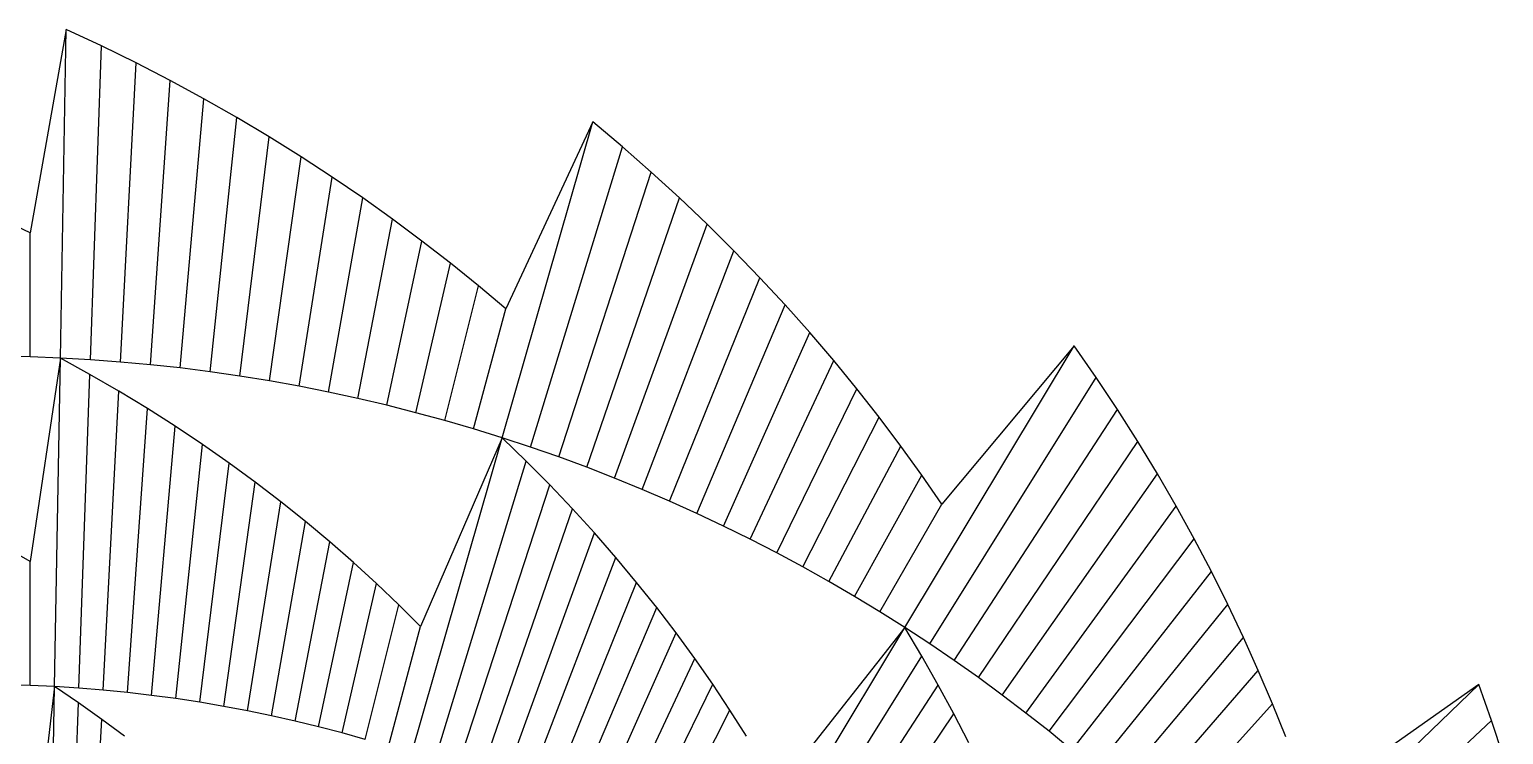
# Model space of a CAD drawing. Header units: metres. Extents: x -32.5 to 30, y -28.7 to 31.2.
# Drawn here: x -0.01 to 22.4, y 20.5 to 31.23 of the extents above; entities that cross this region are included whole.
import ezdxf

# ---------------------------------------------------------------- set-up
doc = ezdxf.new("R2010")
doc.units = ezdxf.units.M
for name, color, linetype in [('Fill', 3, 'Continuous'), ('Inner', 2, 'Continuous'), ('Outer', 1, 'Continuous')]:
    doc.layers.add(name, color=color, linetype=linetype)

msp = doc.modelspace()

# ---------------------------------------------------------------- linework, layer by layer
at = {"layer": 'Fill'}
for p, q in [((0.458, 26.232), (0.545, 31.231)), ((0.915, 26.206), (1.082, 30.981)), ((1.372, 26.172), (1.61, 30.722)), ((1.827, 26.131), (2.13, 30.453)), ((2.282, 26.081), (2.64, 30.176)), ((2.735, 26.023), (3.142, 29.891)), ((7.174, 25.02), (8.552, 29.826)), ((3.187, 25.958), (3.634, 29.597)), ((7.606, 24.877), (9.003, 29.446)), ((3.638, 25.885), (4.117, 29.295)), ((4.087, 25.803), (4.591, 28.986)), ((8.034, 24.727), (9.442, 29.06)), ((4.534, 25.714), (5.055, 28.669)), ((8.46, 24.57), (9.871, 28.668)), ((4.98, 25.618), (5.51, 28.344)), ((8.883, 24.406), (10.289, 28.269)), ((0, 26.25), (0, 28.139)), ((5.423, 25.513), (5.954, 28.013)), ((9.303, 24.234), (10.696, 27.865)), ((5.864, 25.401), (6.389, 27.675)), ((9.719, 24.055), (11.093, 27.455)), ((6.303, 25.282), (6.814, 27.33)), ((6.74, 25.154), (7.229, 26.979)), ((10.132, 23.869), (11.478, 27.04)), ((10.541, 23.676), (11.852, 26.62)), ((0.371, 21.233), (0.458, 26.232)), ((13.298, 22.132), (15.873, 26.417)), ((10.947, 23.476), (12.215, 26.195)), ((0.741, 21.209), (0.907, 25.984)), ((13.675, 21.884), (16.207, 25.936)), ((1.11, 21.179), (1.348, 25.729)), ((11.349, 23.269), (12.567, 25.765)), ((1.478, 21.143), (1.781, 25.466)), ((11.747, 23.055), (12.907, 25.332)), ((14.047, 21.631), (16.528, 25.451)), ((1.846, 21.1), (2.204, 25.195)), ((2.213, 21.051), (2.619, 24.918)), ((5.796, 20.213), (7.174, 25.02)), ((12.141, 22.834), (13.236, 24.894)), ((14.415, 21.371), (16.838, 24.963)), ((6.144, 20.096), (7.541, 24.665)), ((2.578, 20.995), (3.025, 24.634)), ((12.531, 22.606), (13.554, 24.453)), ((14.778, 21.105), (17.136, 24.472)), ((2.942, 20.933), (3.421, 24.344)), ((6.489, 19.972), (7.897, 24.305)), ((3.305, 20.865), (3.809, 24.047)), ((12.917, 22.372), (13.861, 24.008)), ((15.135, 20.832), (17.421, 23.978)), ((6.832, 19.843), (8.243, 23.94)), ((3.666, 20.79), (4.187, 23.745)), ((7.173, 19.707), (8.579, 23.571)), ((4.026, 20.71), (4.556, 23.436)), ((15.488, 20.554), (17.695, 23.482)), ((0, 21.25), (0, 23.139)), ((4.383, 20.623), (4.915, 23.122)), ((7.511, 19.566), (8.904, 23.197)), ((15.836, 20.269), (17.957, 22.984)), ((4.74, 20.529), (5.264, 22.803)), ((7.846, 19.419), (9.219, 22.819)), ((5.094, 20.43), (5.605, 22.479)), ((8.178, 19.267), (9.524, 22.437)), ((16.179, 19.979), (18.207, 22.483)), ((5.446, 20.325), (5.935, 22.149)), ((8.508, 19.108), (9.818, 22.052)), ((10.723, 17.846), (13.298, 22.132)), ((16.516, 19.683), (18.444, 21.981)), ((8.834, 18.944), (10.102, 21.663)), ((11.025, 17.644), (13.557, 21.696)), ((16.848, 19.381), (18.67, 21.478)), ((0.283, 16.234), (0.371, 21.233)), ((9.157, 18.775), (10.375, 21.271)), ((11.324, 17.437), (13.805, 21.258)), ((18.423, 17.791), (22.02, 21.264)), ((0.566, 16.212), (0.733, 20.987)), ((9.477, 18.6), (10.637, 20.877)), ((17.174, 19.074), (18.884, 20.973)), ((0.848, 16.186), (1.087, 20.735)), ((11.619, 17.226), (14.042, 20.818)), ((18.721, 17.457), (22.215, 20.716))]:
    msp.add_line(p, q, dxfattribs=at)
at = {"layer": 'Inner'}
for p, q in [((0, 26.25), (-0.458, 26.26)), ((0.458, 26.232), (0, 26.25)), ((0.915, 26.206), (0.458, 26.232)), ((1.372, 26.172), (0.915, 26.206)), ((1.827, 26.131), (1.372, 26.172)), ((2.282, 26.081), (1.827, 26.131)), ((2.735, 26.023), (2.282, 26.081)), ((3.187, 25.958), (2.735, 26.023)), ((3.638, 25.885), (3.187, 25.958)), ((4.087, 25.803), (3.638, 25.885)), ((4.534, 25.714), (4.087, 25.803)), ((4.98, 25.618), (4.534, 25.714)), ((5.423, 25.513), (4.98, 25.618)), ((5.864, 25.401), (5.423, 25.513)), ((6.303, 25.282), (5.864, 25.401)), ((6.74, 25.154), (6.303, 25.282)), ((7.174, 25.02), (6.74, 25.154)), ((7.606, 24.877), (7.174, 25.02)), ((8.034, 24.727), (7.606, 24.877)), ((8.46, 24.57), (8.034, 24.727)), ((8.883, 24.406), (8.46, 24.57)), ((9.303, 24.234), (8.883, 24.406)), ((9.719, 24.055), (9.303, 24.234)), ((10.132, 23.869), (9.719, 24.055)), ((10.541, 23.676), (10.132, 23.869)), ((10.947, 23.476), (10.541, 23.676)), ((11.349, 23.269), (10.947, 23.476)), ((11.747, 23.055), (11.349, 23.269)), ((12.141, 22.834), (11.747, 23.055)), ((12.531, 22.606), (12.141, 22.834)), ((12.917, 22.372), (12.531, 22.606)), ((13.298, 22.132), (12.917, 22.372)), ((13.675, 21.884), (13.298, 22.132)), ((14.047, 21.631), (13.675, 21.884)), ((14.415, 21.371), (14.047, 21.631)), ((14.778, 21.105), (14.415, 21.371)), ((0, 21.25), (-0.371, 21.261)), ((0.371, 21.233), (0, 21.25)), ((0.741, 21.209), (0.371, 21.233)), ((1.11, 21.179), (0.741, 21.209)), ((1.478, 21.143), (1.11, 21.179)), ((1.846, 21.1), (1.478, 21.143)), ((2.213, 21.051), (1.846, 21.1)), ((15.135, 20.832), (14.778, 21.105)), ((2.578, 20.995), (2.213, 21.051)), ((2.942, 20.933), (2.578, 20.995)), ((3.305, 20.865), (2.942, 20.933)), ((3.666, 20.79), (3.305, 20.865)), ((4.026, 20.71), (3.666, 20.79)), ((4.383, 20.623), (4.026, 20.71)), ((4.74, 20.529), (4.383, 20.623)), ((15.488, 20.554), (15.135, 20.832)), ((5.094, 20.43), (4.74, 20.529)), ((15.836, 20.269), (15.488, 20.554))]:
    msp.add_line(p, q, dxfattribs=at)
at = {"layer": 'Outer'}
for p, q in [((0.545, 31.231), (0, 28.139)), ((1.082, 30.981), (0.545, 31.231)), ((1.61, 30.722), (1.082, 30.981)), ((2.13, 30.453), (1.61, 30.722)), ((2.64, 30.176), (2.13, 30.453)), ((3.142, 29.891), (2.64, 30.176)), ((3.634, 29.597), (3.142, 29.891)), ((8.552, 29.826), (7.229, 26.979)), ((9.003, 29.446), (8.552, 29.826)), ((4.117, 29.295), (3.634, 29.597)), ((9.442, 29.06), (9.003, 29.446)), ((4.591, 28.986), (4.117, 29.295)), ((5.055, 28.669), (4.591, 28.986)), ((9.871, 28.668), (9.442, 29.06)), ((5.51, 28.344), (5.055, 28.669)), ((10.289, 28.269), (9.871, 28.668)), ((0, 28.139), (-0.495, 28.371)), ((5.954, 28.013), (5.51, 28.344)), ((10.696, 27.865), (10.289, 28.269)), ((6.389, 27.675), (5.954, 28.013)), ((11.093, 27.455), (10.696, 27.865)), ((6.814, 27.33), (6.389, 27.675)), ((11.478, 27.04), (11.093, 27.455)), ((7.229, 26.979), (6.814, 27.33)), ((11.852, 26.62), (11.478, 27.04)), ((12.215, 26.195), (11.852, 26.62)), ((0.458, 26.232), (0, 23.139)), ((0.907, 25.984), (0.458, 26.232)), ((15.873, 26.417), (13.861, 24.008)), ((16.207, 25.936), (15.873, 26.417)), ((12.567, 25.765), (12.215, 26.195)), ((1.348, 25.729), (0.907, 25.984)), ((16.528, 25.451), (16.207, 25.936)), ((1.781, 25.466), (1.348, 25.729)), ((12.907, 25.332), (12.567, 25.765)), ((2.204, 25.195), (1.781, 25.466)), ((13.236, 24.894), (12.907, 25.332)), ((16.838, 24.963), (16.528, 25.451)), ((2.619, 24.918), (2.204, 25.195)), ((3.025, 24.634), (2.619, 24.918)), ((7.174, 25.02), (5.935, 22.149)), ((7.541, 24.665), (7.174, 25.02)), ((13.554, 24.453), (13.236, 24.894)), ((17.136, 24.472), (16.838, 24.963)), ((7.897, 24.305), (7.541, 24.665)), ((3.421, 24.344), (3.025, 24.634)), ((13.861, 24.008), (13.554, 24.453)), ((17.421, 23.978), (17.136, 24.472)), ((3.809, 24.047), (3.421, 24.344)), ((8.243, 23.94), (7.897, 24.305)), ((4.187, 23.745), (3.809, 24.047)), ((17.695, 23.482), (17.421, 23.978)), ((8.579, 23.571), (8.243, 23.94)), ((4.556, 23.436), (4.187, 23.745)), ((8.904, 23.197), (8.579, 23.571)), ((0, 23.139), (-0.408, 23.371)), ((4.915, 23.122), (4.556, 23.436)), ((17.957, 22.984), (17.695, 23.482)), ((5.264, 22.803), (4.915, 23.122)), ((9.219, 22.819), (8.904, 23.197)), ((18.207, 22.483), (17.957, 22.984)), ((5.605, 22.479), (5.264, 22.803)), ((9.524, 22.437), (9.219, 22.819)), ((5.935, 22.149), (5.605, 22.479)), ((9.818, 22.052), (9.524, 22.437)), ((18.444, 21.981), (18.207, 22.483)), ((10.102, 21.663), (9.818, 22.052)), ((13.298, 22.132), (11.361, 19.678)), ((13.557, 21.696), (13.298, 22.132)), ((18.67, 21.478), (18.444, 21.981)), ((10.375, 21.271), (10.102, 21.663)), ((13.805, 21.258), (13.557, 21.696)), ((18.884, 20.973), (18.67, 21.478)), ((0.371, 21.233), (0, 18.139)), ((0.733, 20.987), (0.371, 21.233)), ((10.637, 20.877), (10.375, 21.271)), ((14.042, 20.818), (13.805, 21.258)), ((22.02, 21.264), (19.455, 19.455)), ((22.215, 20.716), (22.02, 21.264)), ((1.087, 20.735), (0.733, 20.987)), ((10.889, 20.479), (10.637, 20.877)), ((19.086, 20.468), (18.884, 20.973)), ((1.432, 20.478), (1.087, 20.735)), ((14.268, 20.376), (14.042, 20.818)), ((22.398, 20.167), (22.215, 20.716))]:
    msp.add_line(p, q, dxfattribs=at)

doc.saveas('drawing.dxf')
